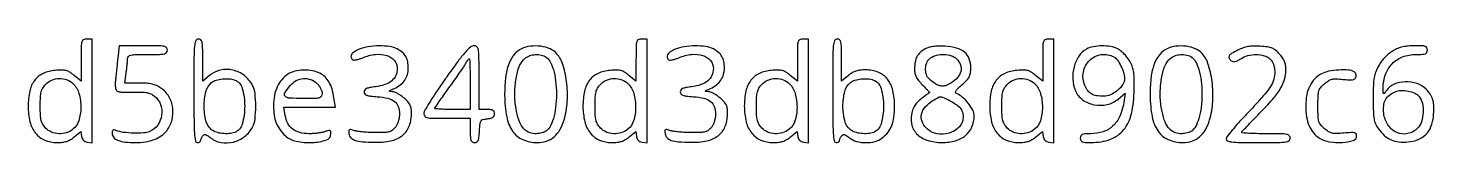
# Model space of a CAD drawing. Extents: x 13 to 1293, y 792 to 853.
# Drawn here: x 657 to 1293, y 806 to 853 of the extents above; entities that cross this region are included whole.
import ezdxf

# ---------------------------------------------------------------- set-up
doc = ezdxf.new("R2010")
doc.units = 0

msp = doc.modelspace()

# ---------------------------------------------------------------- linework, layer by layer
for points in [[(681, 843.411106), (681, 833.822213), (677.796197, 836.518036, 0.031199), (675.845237, 837.961923, 0.078827), (674.235735, 838.675712, 0.067427), (672.337203, 838.915128, 0.018385), (669.311694, 838.775942, 0.084357), (663.827332, 837.369397, 0.126625), (659.978137, 834.311833, 0.109535), (657.7321, 829.406781, 0.052851), (657, 822.5, 0.058915), (657.836788, 815.423052, 0.10895), (660.355863, 810.240403, 0.127556), (664.494526, 807.10996, 0.098779), (670.058133, 806, 0.026208), (672.542399, 806.130305, 0.052257), (674.46607, 806.538767, 0.057491), (676.142568, 807.304607, 0.039057), (677.850139, 808.527354), (680.853729, 811.054708), (681.176864, 808.777354, 0.069652), (681.462595, 807.783806, 0.09067), (681.996036, 807.004001, 0.09122), (682.768064, 806.466642, 0.071382), (683.75, 806.180449), (686, 805.860898), (686, 829.430449), (686, 853), (683.5, 853, 0.110619), (682.048421, 852.674878, 0.222326), (681.31518, 851.791111, 0.060475), (681.042738, 849.773759, 0.003358)], [(732, 829.5, 0.001812), (732.047797, 816.310229, 0.014125), (732.265957, 810.166667, 0.024114), (732.65338, 806.720815, 0.368039), (733.5, 806, 0.047959), (734.075172, 806.055296, 0.067078), (734.563873, 806.220312, 0.086226), (734.896279, 806.463503, 0.188882), (735.015313, 806.75, -0.073039), (735.079271, 807.131199, -0.021269), (735.286496, 807.690915, -0.020887), (735.576597, 808.308913, -0.020949), (735.916987, 808.899923, -0.10588), (736.50308, 809.49784, -0.199778), (737.155319, 809.623311, -0.099142), (738.042767, 809.246056, -0.016732), (739.536533, 808.149923, 0.124006), (744.328503, 806.011313, 0.106667), (749.854864, 806.229816, 0.103042), (754.951996, 808.738744, 0.108114), (758.51998, 813.038636, 0.090843), (759.645285, 816.727857, 0.028726), (759.977178, 822.5, 0.028726), (759.645285, 828.272143, 0.090843), (758.51998, 831.961364, 0.10835), (754.834399, 836.39875, 0.109648), (749.645353, 838.863282, 0.112621), (744.014552, 838.867142, 0.119538), (739.076725, 836.411106), (736, 833.822213), (736, 843.411106, 0.004092), (735.952049, 849.270698, 0.04735), (735.697856, 851.551388, 0.163547), (735.088073, 852.59248, 0.181123), (734, 853, 0.30734), (732.836465, 852.210196, 0.073428), (732.271277, 849.8125, 0.019955), (732.038556, 844.644071, 0.001273)], [(932, 843.411106), (932, 833.822213), (928.796197, 836.518036, 0.031199), (926.845237, 837.961923, 0.078827), (925.235735, 838.675712, 0.067427), (923.337203, 838.915128, 0.018385), (920.311694, 838.775942, 0.084357), (914.827332, 837.369397, 0.126625), (910.978137, 834.311833, 0.109535), (908.7321, 829.406781, 0.052851), (908, 822.5, 0.058915), (908.836788, 815.423052, 0.10895), (911.355863, 810.240403, 0.127556), (915.494526, 807.10996, 0.098779), (921.058133, 806, 0.026208), (923.542399, 806.130305, 0.052257), (925.46607, 806.538767, 0.057491), (927.142568, 807.304607, 0.039057), (928.850139, 808.527354), (931.853729, 811.054708), (932.176864, 808.777354, 0.069652), (932.462595, 807.783806, 0.09067), (932.996036, 807.004001, 0.09122), (933.768064, 806.466642, 0.071382), (934.75, 806.180449), (937, 805.860898), (937, 829.430449), (937, 853), (934.5, 853, 0.110619), (933.048421, 852.674878, 0.222326), (932.31518, 851.791111, 0.060475), (932.042738, 849.773759, 0.003358)], [(1005, 843.411106), (1005, 833.822213), (1001.796197, 836.518036, 0.031199), (999.845237, 837.961923, 0.078827), (998.235735, 838.675712, 0.067427), (996.337203, 838.915128, 0.018385), (993.311694, 838.775942, 0.084357), (987.827332, 837.369397, 0.126625), (983.978137, 834.311833, 0.109535), (981.7321, 829.406781, 0.052851), (981, 822.5, 0.058915), (981.836788, 815.423052, 0.10895), (984.355863, 810.240403, 0.127556), (988.494526, 807.10996, 0.098779), (994.058133, 806, 0.026208), (996.542399, 806.130305, 0.052257), (998.46607, 806.538767, 0.057491), (1000.142568, 807.304607, 0.039057), (1001.850139, 808.527354), (1004.853729, 811.054708), (1005.176864, 808.777354, 0.069652), (1005.462595, 807.783806, 0.09067), (1005.996036, 807.004001, 0.09122), (1006.768064, 806.466642, 0.071382), (1007.75, 806.180449), (1010, 805.860898), (1010, 829.430449), (1010, 853), (1007.5, 853, 0.110619), (1006.048421, 852.674878, 0.222326), (1005.31518, 851.791111, 0.060475), (1005.042738, 849.773759, 0.003358)], [(1021, 829.5, 0.001812), (1021.047797, 816.310229, 0.014125), (1021.265957, 810.166667, 0.024114), (1021.65338, 806.720815, 0.368039), (1022.5, 806, 0.047959), (1023.075172, 806.055296, 0.067078), (1023.563873, 806.220312, 0.086226), (1023.896279, 806.463503, 0.188882), (1024.015313, 806.75, -0.073039), (1024.079271, 807.131199, -0.021269), (1024.286496, 807.690915, -0.020887), (1024.576597, 808.308913, -0.020949), (1024.916987, 808.899923, -0.10588), (1025.50308, 809.49784, -0.199778), (1026.155319, 809.623311, -0.099142), (1027.042767, 809.246056, -0.016732), (1028.536533, 808.149923, 0.100332), (1031.794955, 806.508991, 0.065688), (1035.975446, 805.939731, 0.06584), (1040.148763, 806.474054, 0.102276), (1043.385121, 808.088296, 0.06089), (1046.003643, 810.721251, 0.072503), (1047.731464, 813.76525, 0.061852), (1048.692305, 817.560372, 0.031115), (1049, 822.5, 0.056564), (1048.184557, 829.685107, 0.111322), (1045.708397, 834.840795, 0.131066), (1041.58595, 837.914453, 0.095294), (1035.941867, 839, 0.026337), (1033.440871, 838.868171, 0.053217), (1031.514314, 838.454202, 0.057981), (1029.826041, 837.672097, 0.03748), (1028.076725, 836.411106), (1025, 833.822213), (1025, 843.411106, 0.004092), (1024.952049, 849.270698, 0.04735), (1024.697856, 851.551388, 0.163547), (1024.088073, 852.59248, 0.181123), (1023, 853, 0.30734), (1021.836465, 852.210196, 0.073428), (1021.271277, 849.8125, 0.019955), (1021.038556, 844.644071, 0.001273)], [(1116, 843.411106), (1116, 833.822213), (1112.796197, 836.518036, 0.031199), (1110.845237, 837.961923, 0.078827), (1109.235735, 838.675712, 0.067427), (1107.337203, 838.915128, 0.018385), (1104.311694, 838.775942, 0.084357), (1098.827332, 837.369397, 0.126625), (1094.978137, 834.311833, 0.109535), (1092.7321, 829.406781, 0.052851), (1092, 822.5, 0.058915), (1092.836788, 815.423052, 0.10895), (1095.355863, 810.240403, 0.127556), (1099.494526, 807.10996, 0.098779), (1105.058133, 806, 0.026208), (1107.542399, 806.130305, 0.052257), (1109.46607, 806.538767, 0.057491), (1111.142568, 807.304607, 0.039057), (1112.850139, 808.527354), (1115.853729, 811.054708), (1116.176864, 808.777354, 0.069652), (1116.462595, 807.783806, 0.09067), (1116.996036, 807.004001, 0.09122), (1117.768064, 806.466642, 0.071382), (1118.75, 806.180449), (1121, 805.860898), (1121, 829.430449), (1121, 853), (1118.5, 853, 0.110619), (1117.048421, 852.674878, 0.222326), (1116.31518, 851.791111, 0.060475), (1116.042738, 849.773759, 0.003358)], [(697.549362, 844.25, -0.000249), (697.288672, 841.741051, -0.000182), (696.996594, 838.953406, -0.000184), (696.717788, 836.311075, -0.000405), (696.5025, 834.293508, 0.022339), (696.387623, 832.456264, 0.043036), (696.488093, 830.986342, 0.056635), (696.782031, 829.913475, 0.159774), (697.275094, 829.325029, 0.111922), (698.091769, 829.042027, 0.012677), (700.053918, 828.874229, 0.01484), (702.430458, 828.802245, 0.011555), (705.01484, 828.860417, -0.013119), (708.524251, 828.928434, -0.045744), (710.776977, 828.706317, -0.065631), (712.493292, 828.136061, -0.053717), (714.13373, 827.109448, -0.139815), (716.856585, 823.346998, -0.11938), (717.400505, 818.466335, -0.120461), (715.652581, 813.911433, -0.143961), (712.087093, 811.036075, -0.079521), (709.131343, 810.331551, -0.026788), (704.688177, 810.23503, -0.027284), (700.144164, 810.628603, -0.058641), (696.75, 811.524626, 0.056318), (695.89554, 811.754432, 0.213025), (695.374388, 811.610445, 0.182081), (695.082258, 811.101697, 0.040278), (695, 810.082238, 0.19103), (695.704727, 808.305007, 0.112489), (697.628072, 807.01238, 0.067013), (700.887964, 806.235769, 0.025017), (705.597218, 806, 0.036823), (710.168844, 806.337142, 0.054091), (714.064579, 807.353925, 0.061637), (717.252665, 809.040104, 0.073799), (719.719177, 811.370121, 0.104612), (722.104495, 816.208259, 0.096312), (722.423753, 821.749285, 0.098161), (720.651746, 826.919707, 0.113634), (717.102117, 830.713443, 0.040533), (715.092209, 831.841158, 0.050791), (713.070358, 832.530965, 0.04077), (710.622389, 832.890437, 0.016079), (707.216193, 833), (700.728152, 833), (701.364076, 837.639571, 0.004812), (701.607514, 839.552282, 0.004862), (701.813197, 841.462769, 0.004744), (701.960311, 843.129523, 0.019639), (702, 844.139571, -0.198137), (702.408261, 845.129376, -0.147184), (703.459399, 845.698321, -0.046193), (705.69868, 845.949095, -0.004801), (711, 846, 0.004487), (716.467166, 846.049067, 0.050222), (718.625, 846.305556, 0.168559), (719.613791, 846.915397, 0.17273), (720, 848, 0.199182), (719.545538, 849.095562, 0.151992), (718.383995, 849.704246, 0.041879), (715.824352, 849.954098, 0.003399), (709.071956, 850), (698.143913, 850)], [(806.75, 848.341518, 0.045754), (804.52226, 847.168598, 0.114429), (803.254427, 845.852855, 0.209345), (803.096686, 844.610156, 0.184748), (803.893766, 843.565656, 0.16564), (804.450226, 843.438136, 0.026144), (805.574885, 843.614214, 0.026613), (806.927651, 843.975225, 0.020446), (808.361647, 844.506639, -0.06918), (814.109059, 846.021053, -0.10602), (819.219055, 845.550877, -0.143423), (822.680509, 843.243714, -0.176289), (824, 839.61761, -0.104466), (823.340381, 836.494958, -0.114203), (821.483105, 834.020001, -0.094071), (818.397245, 832.285745, -0.051679), (814.154929, 831.331943, 0.014614), (811.563034, 830.94787, 0.062973), (810.078123, 830.485087, 0.125176), (809.291225, 829.852708, 0.162607), (809, 828.9809, 0.174781), (809.319279, 828.095433, 0.133117), (810.168378, 827.49693, 0.058528), (811.82853, 827.104038, 0.010814), (814.962526, 826.809092, -0.03828), (819.748751, 826.091938, -0.110107), (822.762576, 824.656173, -0.143367), (824.423899, 822.339342, -0.084524), (825, 818.955796, -0.040541), (824.865439, 817.298964, -0.035432), (824.464049, 815.60687, -0.03669), (823.85304, 814.064093, -0.057542), (823.089552, 812.860784, -0.063794), (821.772511, 811.601385, -0.093357), (820.331595, 810.906339, -0.055448), (818.226445, 810.582829, -0.010516), (814.339552, 810.502479, -0.011392), (811.51297, 810.567913, -0.011196), (808.675866, 810.762045, -0.011136), (806.198286, 811.043163, -0.041226), (804.663394, 811.382624, 0.015301), (802.965106, 811.851663, 0.194364), (802.32249, 811.757776, 0.273316), (802.049754, 811.268101, 0.029384), (802.163394, 809.921139, 0.159998), (803.040851, 808.151109, 0.119869), (804.902688, 806.997625, 0.060975), (808.200196, 806.348852, 0.014193), (813.848871, 806.09968, 0.054165), (821.050376, 806.767909, 0.112372), (826.166144, 809.080481, 0.133442), (829.237007, 813.060867, 0.092995), (830.405575, 818.643407, 0.026235), (830.324846, 821.19977, 0.079919), (829.90724, 822.880553, 0.081636), (828.989172, 824.325752, 0.028168), (827.234223, 826.081497, 0.029151), (825.81975, 827.204465, 0.028351), (824.271466, 828.166652, 0.029557), (822.815991, 828.852326, 0.086381), (821.734223, 829.081574, -0.020013), (820.576522, 829.17033, -0.553563), (820.468692, 829.39754, -0.143377), (820.854165, 829.734227, -0.00507), (822.673417, 830.553193, 0.061536), (825.38081, 832.160558, 0.078028), (827.374299, 834.273279, 0.08033), (828.584902, 836.842659, 0.070115), (829, 839.788248, 0.047897), (828.71428, 842.764034, 0.082279), (827.848994, 845.093692, 0.086231), (826.313506, 846.94712, 0.057477), (824.020016, 848.48965, 0.084918), (820.591252, 849.57974, 0.036758), (815.796933, 849.891359, 0.036499), (810.819115, 849.484547, 0.059739)], [(846.214558, 835.609567, 0.006439), (842.30098, 829.942829, 0.009302), (839.000526, 824.826639, 0.005569), (836.37114, 820.471646, 0.133801), (836, 819.109567, 0.174775), (836.421256, 817.941243, 0.171763), (837.494331, 817.300228, 0.046187), (839.892849, 817.045116, 0.003414), (846.5, 817), (857, 817), (857, 811.5, 0.009966), (857.061926, 808.39338, 0.075265), (857.338534, 806.955946, 0.184445), (857.930739, 806.26015, 0.125874), (858.94774, 806, 0.126897), (859.958802, 806.2608, 0.166775), (860.593761, 806.962654, 0.075035), (860.963657, 808.38105, 0.011952), (861.19774, 811.25, -0.010613), (861.460736, 814.583324, -0.117611), (861.895904, 815.836971, -0.191512), (862.779578, 816.473318, -0.037402), (864.75, 816.813358, 0.029992), (866.325764, 817.061331, 0.097682), (867.290008, 817.481338, 0.143886), (867.81387, 818.129892, 0.098727), (868, 819.063358, 0.094654), (867.816881, 820.021997, 0.173694), (867.298187, 820.611668, 0.103967), (866.301723, 820.917951, 0.022758), (864.5, 821), (861, 821), (861, 835.5, 0.002017), (860.961193, 845.12205, 0.037083), (860.710596, 848.163874, 0.165244), (860.019298, 849.479317, 0.192167), (858.714558, 850, 0.183733), (857.114346, 849.391434, 0.032201), (854.808357, 847.058509, 0.020141), (851.532264, 842.96502, 0.004344)], [(879.365039, 848.140326, 0.103195), (876.303674, 845.189988, 0.070615), (874.165561, 840.843994, 0.054113), (872.926692, 834.976611, 0.027275), (872.582742, 827.411233, 0.042296), (873.499496, 817.650178, 0.10699), (876.204462, 811.094911, 0.141934), (880.809089, 807.338564, 0.100916), (887.373615, 806, 0.07888), (891.520971, 806.65838, 0.097269), (894.934249, 808.56223, 0.089099), (897.582892, 811.769145, 0.056044), (899.483547, 816.25655, 0.058371), (900.933436, 824.599716, 0.045929), (900.599885, 833.774545, 0.047895), (898.741419, 841.937733, 0.124904), (895.525755, 846.975804, 0.108343), (892.261333, 848.925255, 0.062723), (887.759164, 849.824853, 0.061989), (883.101251, 849.582963, 0.096691)], [(890.945489, 845.029173, -0.145136), (893.018959, 842.979382, -0.053639), (894.618924, 839.149352, -0.043923), (895.658486, 834.040532, -0.028246), (896, 828, -0.028246), (895.658486, 821.959468, -0.043923), (894.618924, 816.850648, -0.053639), (893.018959, 813.020618, -0.145136), (890.945489, 810.970827, -0.049318), (890.045601, 810.597932, -0.022708), (888.81499, 810.28518, -0.022231), (887.480016, 810.071099, -0.028646), (886.240055, 810, -0.121514), (883.236908, 810.740787, -0.111764), (880.813976, 812.807779, -0.081375), (878.982423, 816.330053, -0.036885), (877.726043, 821.389862, -0.041004), (877.159696, 827.832236, -0.039161), (877.635829, 834.382608, -0.04166), (878.985865, 840.043447, -0.109637), (881.10347, 843.610138, -0.090697), (883.15048, 845.120614, -0.078061), (885.709445, 845.909395, -0.076667), (888.430372, 845.882621, -0.082316)], [(949.75, 848.341518, 0.045754), (947.52226, 847.168598, 0.114429), (946.254427, 845.852855, 0.209345), (946.096686, 844.610156, 0.184748), (946.893766, 843.565656, 0.16564), (947.450226, 843.438136, 0.026144), (948.574885, 843.614214, 0.026613), (949.927651, 843.975225, 0.020446), (951.361647, 844.506639, -0.06918), (957.109059, 846.021053, -0.10602), (962.219055, 845.550877, -0.143423), (965.680509, 843.243714, -0.176289), (967, 839.61761, -0.104466), (966.340381, 836.494958, -0.114203), (964.483105, 834.020001, -0.094071), (961.397245, 832.285745, -0.051679), (957.154929, 831.331943, 0.014614), (954.563034, 830.94787, 0.062973), (953.078123, 830.485087, 0.125176), (952.291225, 829.852708, 0.162607), (952, 828.9809, 0.174781), (952.319279, 828.095433, 0.133117), (953.168378, 827.49693, 0.058528), (954.82853, 827.104038, 0.010814), (957.962526, 826.809092, -0.03828), (962.748751, 826.091938, -0.110107), (965.762576, 824.656173, -0.143367), (967.423899, 822.339342, -0.084524), (968, 818.955796, -0.040541), (967.865439, 817.298964, -0.035432), (967.464049, 815.60687, -0.03669), (966.85304, 814.064093, -0.057542), (966.089552, 812.860784, -0.063794), (964.772511, 811.601385, -0.093357), (963.331595, 810.906339, -0.055448), (961.226445, 810.582829, -0.010516), (957.339552, 810.502479, -0.011392), (954.51297, 810.567913, -0.011196), (951.675866, 810.762045, -0.011136), (949.198286, 811.043163, -0.041226), (947.663394, 811.382624, 0.015301), (945.965106, 811.851663, 0.194364), (945.32249, 811.757776, 0.273316), (945.049754, 811.268101, 0.029384), (945.163394, 809.921139, 0.159998), (946.040851, 808.151109, 0.119869), (947.902688, 806.997625, 0.060975), (951.200196, 806.348852, 0.014193), (956.848871, 806.09968, 0.054165), (964.050376, 806.767909, 0.112372), (969.166144, 809.080481, 0.133442), (972.237007, 813.060867, 0.092995), (973.405575, 818.643407, 0.026235), (973.324846, 821.19977, 0.079919), (972.90724, 822.880553, 0.081636), (971.989172, 824.325752, 0.028168), (970.234223, 826.081497, 0.029151), (968.81975, 827.204465, 0.028351), (967.271466, 828.166652, 0.029557), (965.815991, 828.852326, 0.086381), (964.734223, 829.081574, -0.020013), (963.576522, 829.17033, -0.553563), (963.468692, 829.39754, -0.143377), (963.854165, 829.734227, -0.00507), (965.673417, 830.553193, 0.061536), (968.38081, 832.160558, 0.078028), (970.374299, 834.273279, 0.08033), (971.584902, 836.842659, 0.070115), (972, 839.788248, 0.047897), (971.71428, 842.764034, 0.082279), (970.848994, 845.093692, 0.086231), (969.313506, 846.94712, 0.057477), (967.020016, 848.48965, 0.084918), (963.591252, 849.57974, 0.036758), (958.796933, 849.891359, 0.036499), (953.819115, 849.484547, 0.059739)], [(1062.775141, 848.497365, 0.057923), (1060.555096, 846.883083, 0.085209), (1059.086535, 844.976582, 0.078877), (1058.267422, 842.576775, 0.0429), (1058, 839.465741, 0.046058), (1058.183056, 837.482725, 0.068146), (1058.73194, 835.827429, 0.057991), (1059.780375, 834.199314, 0.024363), (1061.533333, 832.266667, -0.00629), (1062.867975, 830.898015, -0.01067), (1063.945521, 829.715289, -0.004598), (1064.806847, 828.709871, -0.44598), (1064.783333, 828.542829, 0.012033), (1061.196259, 826.003557, 0.044592), (1059.131248, 824.158532, 0.064809), (1057.843966, 822.366918, 0.050669), (1056.927304, 820.151699, 0.118207), (1056.617438, 814.601749, 0.147294), (1058.955348, 810.022328, 0.126378), (1063.789762, 807.025931, 0.076004), (1070.5, 806, 0.067032), (1076.536103, 806.812878, 0.10682), (1081.136217, 809.211028, 0.120054), (1083.988709, 813.054739, 0.100202), (1085, 818.05034, 0.121333), (1084.35439, 820.671665, 0.046054), (1082.291009, 823.855576, 0.046026), (1079.613034, 826.678559, 0.095197), (1077, 828.209385, -0.263365), (1076.585154, 828.68656, -0.190281), (1076.710874, 829.395697, -0.062433), (1077.598011, 830.501232, -0.012197), (1079.477273, 832.236095, 0.020351), (1081.636149, 834.295283, 0.072077), (1082.752613, 835.844608, 0.084932), (1083.287289, 837.507672, 0.035416), (1083.454545, 839.865996, 0.086262), (1082.728522, 844.042948, 0.13223), (1080.644781, 847.042634, 0.111971), (1077.041412, 848.90816, 0.051177), (1071.776343, 849.717059, 0.016704), (1068.807522, 849.76686, 0.029521), (1066.364897, 849.581703, 0.03598), (1064.369289, 849.163418, 0.05868)], [(1077, 844, -0.108285), (1078.757006, 841.256832, -0.14648), (1078.941489, 838.334699, -0.126813), (1077.456196, 835.482572, -0.071325), (1074.440991, 832.96353, -0.060512), (1071.954262, 831.814932, -0.12501), (1069.831817, 831.680843, -0.101592), (1067.616015, 832.586808, -0.031679), (1064.75, 834.783487, -0.135857), (1063.372302, 836.870565, -0.090814), (1062.992617, 839.724648, -0.091066), (1063.648817, 842.520808, -0.137773), (1065.222506, 844.443296, -0.097419), (1067.963474, 845.656789, -0.065138), (1071.389668, 845.974515, -0.066738), (1074.678052, 845.406998, -0.120889)], [(1135.762571, 848.434612, 0.124929), (1132.373059, 845.304003, 0.08043), (1130.200172, 840.385567, 0.075798), (1129.608152, 834.723419, 0.087736), (1130.801439, 829.440571, 0.140151), (1134.03385, 825.407683, 0.107011), (1139.260621, 823.17664, 0.102996), (1145.116503, 823.264731, 0.120375), (1150.087378, 825.726978), (1153.328207, 828.453955), (1152.6355, 824.122005, -0.061285), (1150.855702, 817.955376, -0.102468), (1147.785088, 813.539675, -0.110394), (1143.396794, 810.914846, -0.07976), (1137.75, 810.003738, 0.01268), (1135.106672, 809.934611, 0.087141), (1133.844217, 809.645204, 0.188929), (1133.224446, 809.041042, 0.106574), (1133, 808, 0.110969), (1133.235175, 806.953403, 0.189839), (1133.879015, 806.349362, 0.083342), (1135.201566, 806.064697, 0.011427), (1138.032119, 806, 0.085699), (1146.611864, 807.481424, 0.138395), (1152.615915, 811.740644, 0.116527), (1156.155491, 819.129406, 0.050849), (1157.390553, 830, 0.007732), (1157.369128, 835.434059, 0.036905), (1157.080541, 838.522097, 0.057533), (1156.408205, 840.843601, 0.039872), (1155.153457, 843.274244, 0.031612), (1154.045908, 844.827456, 0.024505), (1152.657908, 846.373308, 0.025066), (1151.21443, 847.691407, 0.053214), (1149.953117, 848.524244, 0.076966), (1146.814542, 849.576959, 0.044105), (1142.825251, 849.904161, 0.044159), (1138.851412, 849.527206, 0.078738)], [(1148.1504, 844.919509, -0.116336), (1149.790528, 843.472194, -0.04082), (1151.401666, 840.750842, -0.04087), (1152.606048, 837.657187, -0.072517), (1153, 834.955196, -0.147336), (1152.202557, 832.307745, -0.072113), (1149.832957, 829.655172, -0.069308), (1146.669042, 827.674588, -0.105619), (1143.511182, 827, -0.041602), (1140.334475, 827.264775, -0.090544), (1138.042207, 828.093497, -0.101279), (1136.350054, 829.605931, -0.061792), (1135.022733, 831.945118, -0.14536), (1134.388236, 838.023952, -0.152817), (1137.202656, 843.326171, -0.160045), (1142.416881, 845.92339, -0.160386)], [(1171.365039, 848.140326, 0.103195), (1168.303674, 845.189988, 0.070615), (1166.165561, 840.843994, 0.054113), (1164.926692, 834.976611, 0.027275), (1164.582742, 827.411233, 0.042296), (1165.499496, 817.650178, 0.10699), (1168.204462, 811.094911, 0.141934), (1172.809089, 807.338564, 0.100916), (1179.373615, 806, 0.07888), (1183.520971, 806.65838, 0.097269), (1186.934249, 808.56223, 0.089099), (1189.582892, 811.769145, 0.056044), (1191.483547, 816.25655, 0.058371), (1192.933436, 824.599716, 0.045929), (1192.599885, 833.774545, 0.047895), (1190.741419, 841.937733, 0.124904), (1187.525755, 846.975804, 0.108343), (1184.261333, 848.925255, 0.062723), (1179.759164, 849.824853, 0.061989), (1175.101251, 849.582963, 0.096691)], [(1182.945489, 845.029173, -0.145136), (1185.018959, 842.979382, -0.053639), (1186.618924, 839.149352, -0.043923), (1187.658486, 834.040532, -0.028246), (1188, 828, -0.028246), (1187.658486, 821.959468, -0.043923), (1186.618924, 816.850648, -0.053639), (1185.018959, 813.020618, -0.145136), (1182.945489, 810.970827, -0.049318), (1182.045601, 810.597932, -0.022708), (1180.81499, 810.28518, -0.022231), (1179.480016, 810.071099, -0.028646), (1178.240055, 810, -0.121514), (1175.236908, 810.740787, -0.111764), (1172.813976, 812.807779, -0.081375), (1170.982423, 816.330053, -0.036885), (1169.726043, 821.389862, -0.041004), (1169.159696, 827.832236, -0.039161), (1169.635829, 834.382608, -0.04166), (1170.985865, 840.043447, -0.109637), (1173.10347, 843.610138, -0.090697), (1175.15048, 845.120614, -0.078061), (1177.709445, 845.909395, -0.076667), (1180.430372, 845.882621, -0.082316)], [(1204.25, 847.951196, 0.014959), (1201.36731, 846.375748, 0.122469), (1200.303214, 845.336037, 0.278336), (1200.292998, 844.347455, 0.086584), (1201.296451, 843.16893, 0.116643), (1202.073794, 842.783324, 0.108014), (1202.964963, 842.771685, 0.07098), (1204.073816, 843.168745, 0.024311), (1205.546451, 844.039896, -0.081151), (1208.80512, 845.49847, -0.06631), (1212.598527, 845.98084, -0.069699), (1216.180852, 845.457304, -0.116963), (1218.811439, 843.961045, -0.120819), (1220.37877, 841.570353, -0.079385), (1220.975303, 838.317844, -0.072292), (1220.53848, 834.73671, -0.070585), (1219.099907, 831.39626, -0.03665), (1217.855221, 829.655919, -0.005596), (1215.08905, 826.406987, -0.006234), (1211.72785, 822.64333, -0.005368), (1208.103645, 818.769942, 0.007934), (1204.615568, 815.003473, 0.011577), (1201.674196, 811.567664, 0.007194), (1199.340973, 808.62553, 0.16551), (1199, 807.623682, 0.308115), (1199.597541, 806.746064, 0.066032), (1201.48258, 806.277995, 0.024952), (1205.199633, 806.048662, 0.002931), (1213.5, 806, 0.002322), (1222.635485, 806.042421, 0.031956), (1225.9375, 806.284483, 0.123223), (1227.431338, 806.885087, 0.240299), (1228, 808, 0.200111), (1227.543078, 809.095955, 0.151374), (1226.375, 809.704545, 0.041619), (1223.800382, 809.954193, 0.003368), (1217, 810, -0.004808), (1212.782145, 810.04056, -0.008005), (1209.23125, 810.165749, -0.002556), (1206.214682, 810.335951, -0.396321), (1206, 810.564253, -0.187812), (1206.146404, 810.940267, -0.001487), (1208.374136, 813.352897, -0.00513), (1210.98407, 816.10545, -0.003243), (1214.082167, 819.265152, 0.015546), (1219.920694, 825.520459, 0.043861), (1223.450865, 830.339923, 0.06228), (1225.352361, 834.596414, 0.074067), (1226, 838.944385, 0.037097), (1225.844657, 841.035233, 0.057068), (1225.374598, 842.785774, 0.055459), (1224.509021, 844.419756, 0.032826), (1223.14865, 846.159661, 0.034785), (1221.369456, 847.891956, 0.078906), (1219.768157, 848.862771, 0.063945), (1217.740368, 849.401799, 0.016931), (1214.39865, 849.731136, 0.019376), (1211.272156, 849.811284, 0.040147), (1208.842415, 849.583759, 0.04442), (1206.641132, 848.992501, 0.029775)], [(1274.502836, 847.703325, 0.041068), (1272.690139, 846.470109, 0.030899), (1270.910885, 844.841358, 0.030255), (1269.303038, 842.960343, 0.034094), (1268.002836, 840.969776, 0.033338), (1266.64254, 838.108557, 0.05292), (1265.916015, 835.497673, 0.034456), (1265.584892, 832.086836, 0.006973), (1265.5, 826, 0.00613), (1265.574914, 819.889799, 0.035785), (1265.883189, 816.690438, 0.063344), (1266.563562, 814.444246, 0.049774), (1267.828838, 812.234911, 0.056272), (1270.527704, 809.231206, 0.076951), (1273.579248, 807.26328, 0.075889), (1277.116591, 806.293083, 0.053048), (1281.258507, 806.250817, 0.071831), (1285.851831, 807.371034, 0.102135), (1289.342155, 809.688794, 0.101521), (1291.643303, 813.211139, 0.070252), (1292.759884, 817.852868, 0.02525), (1292.955417, 822.165874, 0.063332), (1292.542686, 825.282099, 0.07735), (1291.434852, 827.81321, 0.054664), (1289.489395, 830.237878, 0.11637), (1285.342269, 832.801663, 0.088189), (1280.032629, 833.582859, 0.091705), (1274.966366, 832.488494, 0.141978), (1271.503101, 829.700965, -0.007812), (1270.498646, 828.313551, -0.405542), (1270.199811, 828.265943, -0.239753), (1270.018254, 828.608296, -0.004247), (1270, 830.757257, -0.084339), (1271.051542, 836.946946, -0.109534), (1274.073562, 841.823775, -0.111182), (1278.83324, 844.917644, -0.088967), (1284.868034, 846, 0.011039), (1287.764598, 846.06396, 0.082046), (1289.108504, 846.347429, 0.189945), (1289.760966, 846.951646, 0.11256), (1290, 848, 0.122191), (1289.737601, 849.057695, 0.190314), (1289.033306, 849.660993, 0.074871), (1287.559947, 849.933241, 0.00903), (1284.25, 849.98355, 0.022431), (1281.371835, 849.846115, 0.034323), (1278.90696, 849.445334, 0.03724), (1276.674556, 848.744362, 0.034166)], [(857, 832.5), (857, 821), (849, 821, -0.006272), (845.932522, 821.038478, -0.010428), (843.35, 821.157207, -0.0043), (841.198029, 821.319769, -0.38982), (841, 821.535172, -0.150474), (841.115488, 821.910229, -0.001245), (842.868497, 824.473118, -0.004294), (844.922669, 827.406051, -0.002734), (847.36084, 830.785172, 0.003206), (849.882409, 834.286843, 0.003897), (852.198146, 837.600957, 0.003294), (854.10524, 840.415619, 0.026976), (854.896023, 841.75, -0.015157), (855.379719, 842.612001, -0.021991), (855.861944, 843.339062, -0.018653), (856.294666, 843.888734, -0.2201), (856.535184, 844, -0.400577), (856.723977, 843.819839, -0.001596), (856.86346, 840.621875, -0.006311), (856.966592, 836.909618, -0.003788)], [(677.430447, 832.660462, -0.129046), (680.007421, 828.249382, -0.069973), (680.841863, 821.980614, -0.071332), (679.921428, 815.882493, -0.154218), (677.277914, 812.003967, -0.091408), (674.271116, 810.422482, -0.087356), (670.848673, 809.983293, -0.089656), (667.557879, 810.738119, -0.103441), (664.924314, 812.580564, -0.051417), (663.632518, 814.274748, -0.077405), (662.920492, 815.986446, -0.049525), (662.586848, 818.341548, -0.010441), (662.5, 822.5, -0.010441), (662.586848, 826.658452, -0.049525), (662.920492, 829.013554, -0.077405), (663.632518, 830.725252, -0.051417), (664.924314, 832.419436, -0.104732), (667.712924, 834.359762, -0.095269), (671.146382, 835.088834, -0.095584), (674.595773, 834.49204, -0.10627)], [(750.455198, 834.378819, -0.238303), (753.876431, 830.605571, -0.067258), (754.971721, 822.5, -0.067258), (753.876431, 814.394429, -0.238303), (750.455198, 810.621181, -0.071983), (747.908604, 810.044517, -0.047448), (744.901176, 810.092195, -0.048294), (742.056118, 810.690241, -0.094519), (740.022675, 811.780555, -0.162512), (737.45828, 815.799648, -0.061425), (736.630035, 822.497866, -0.061429), (737.453793, 829.195814, -0.162678), (740.015589, 833.213706, -0.094304), (742.052614, 834.307063, -0.048391), (744.898598, 834.907271, -0.047542), (747.906626, 834.955805, -0.072006)], [(774.551396, 837.04314, 0.071163), (771.732423, 834.546197, 0.069553), (769.70066, 831.340731, 0.062469), (768.474315, 827.394116, 0.042343), (768.041916, 822.70034, 0.034644), (768.310813, 818.371213, 0.061326), (769.207797, 814.913124, 0.06542), (770.865906, 811.927462, 0.045471), (773.437292, 809.045336, 0.139448), (778.270556, 806.563823, 0.060376), (785.544703, 806.005422, 0.066515), (791.956524, 807.151161, 0.326164), (794, 809.950498, 0.046653), (793.901438, 811.00453, 0.256473), (793.551269, 811.430017, 0.167954), (792.881363, 811.461707, 0.01945), (791.4349, 810.975249, -0.042869), (790.11691, 810.599626, -0.015423), (788.190052, 810.286479, -0.015167), (786.046811, 810.071583, -0.017402), (783.990664, 810, -0.063906), (779.870031, 810.528824, -0.101237), (776.686917, 812.094268, -0.108108), (774.511744, 814.694797, -0.080999), (773.335397, 818.25), (772.738315, 822), (784.380975, 822), (796.023635, 822), (795.37274, 826.25, 0.033227), (794.481139, 830.267307, 0.057314), (793.151271, 833.418601, 0.06822), (791.345438, 835.793741, 0.076965), (789.032733, 837.483073, 0.07467), (785.632269, 838.640931, 0.052421), (781.593106, 838.941907, 0.053104), (777.651853, 838.400647, 0.085261)], [(787.685549, 832.825686, -0.046799), (788.571256, 831.822085, -0.038647), (789.32013, 830.606906, -0.040183), (789.8339, 829.373601, -0.078761), (790, 828.325686, -0.118278), (789.684078, 827.00886, -0.211261), (788.836291, 826.318403, -0.062554), (786.93764, 826.046719, -0.004296), (781.5, 826, -0.011955), (775.225762, 826.150042, -0.18678), (773.297591, 827.004465, -0.351518), (773.127089, 828.5724, -0.032955), (775.588894, 831.923275, -0.094266), (778.296151, 834.12741, -0.105609), (781.517723, 835.070903, -0.107408), (784.800555, 834.609843, -0.100501)], [(928.430447, 832.660462, -0.129046), (931.007421, 828.249382, -0.069973), (931.841863, 821.980614, -0.071332), (930.921428, 815.882493, -0.154218), (928.277914, 812.003967, -0.091408), (925.271116, 810.422482, -0.087356), (921.848673, 809.983293, -0.089656), (918.557879, 810.738119, -0.103441), (915.924314, 812.580564, -0.051417), (914.632518, 814.274748, -0.077405), (913.920492, 815.986446, -0.049525), (913.586848, 818.341548, -0.010441), (913.5, 822.5, -0.010441), (913.586848, 826.658452, -0.049525), (913.920492, 829.013554, -0.077405), (914.632518, 830.725252, -0.051417), (915.924314, 832.419436, -0.104732), (918.712924, 834.359762, -0.095269), (922.146382, 835.088834, -0.095584), (925.595773, 834.49204, -0.10627)], [(1001.430447, 832.660462, -0.129046), (1004.007421, 828.249382, -0.069973), (1004.841863, 821.980614, -0.071332), (1003.921428, 815.882493, -0.154218), (1001.277914, 812.003967, -0.091408), (998.271116, 810.422482, -0.087356), (994.848673, 809.983293, -0.089656), (991.557879, 810.738119, -0.103441), (988.924314, 812.580564, -0.051417), (987.632518, 814.274748, -0.077405), (986.920492, 815.986446, -0.049525), (986.586848, 818.341548, -0.010441), (986.5, 822.5, -0.010441), (986.586848, 826.658452, -0.049525), (986.920492, 829.013554, -0.077405), (987.632518, 830.725252, -0.051417), (988.924314, 832.419436, -0.104732), (991.712924, 834.359762, -0.095269), (995.146382, 835.088834, -0.095584), (998.595773, 834.49204, -0.10627)], [(1039.455198, 834.378819, -0.238303), (1042.876431, 830.605571, -0.067258), (1043.971721, 822.5, -0.067258), (1042.876431, 814.394429, -0.238303), (1039.455198, 810.621181, -0.071983), (1036.908604, 810.044517, -0.047448), (1033.901176, 810.092195, -0.048294), (1031.056118, 810.690241, -0.094519), (1029.022675, 811.780555, -0.162512), (1026.45828, 815.799648, -0.061425), (1025.630035, 822.497866, -0.061429), (1026.453793, 829.195814, -0.162678), (1029.015589, 833.213706, -0.094304), (1031.052614, 834.307063, -0.048391), (1033.898598, 834.907271, -0.047542), (1036.906626, 834.955805, -0.072006)], [(1112.430447, 832.660462, -0.129046), (1115.007421, 828.249382, -0.069973), (1115.841863, 821.980614, -0.071332), (1114.921428, 815.882493, -0.154218), (1112.277914, 812.003967, -0.091408), (1109.271116, 810.422482, -0.087356), (1105.848673, 809.983293, -0.089656), (1102.557879, 810.738119, -0.103441), (1099.924314, 812.580564, -0.051417), (1098.632518, 814.274748, -0.077405), (1097.920492, 815.986446, -0.049525), (1097.586848, 818.341548, -0.010441), (1097.5, 822.5, -0.010441), (1097.586848, 826.658452, -0.049525), (1097.920492, 829.013554, -0.077405), (1098.632518, 830.725252, -0.051417), (1099.924314, 832.419436, -0.104732), (1102.712924, 834.359762, -0.095269), (1106.146382, 835.088834, -0.095584), (1109.595773, 834.49204, -0.10627)], [(1242.061664, 837.172735, 0.078283), (1238.982881, 834.839429, 0.077951), (1236.765245, 831.669482, 0.069001), (1235.440284, 827.631749, 0.044852), (1235, 822.733483, 0.037078), (1235.376549, 817.662686, 0.062608), (1236.525447, 813.564053, 0.074208), (1238.463906, 810.37734, 0.082347), (1241.189824, 808.025635, 0.094624), (1245.776606, 806.305322, 0.057394), (1251.58202, 805.982951, 0.064079), (1256.465763, 806.907889, 0.324644), (1258, 809.021804, 0.148368), (1257.723887, 809.931819, 0.194252), (1257.012354, 810.416411, 0.06827), (1255.525182, 810.53241, 0.007986), (1252.196515, 810.284103, -0.014302), (1248.823173, 810.075272, -0.064798), (1246.865617, 810.264153, -0.08546), (1245.293106, 810.921805, -0.035952), (1243.446515, 812.292347, -0.041948), (1241.754105, 814.014856, -0.103295), (1240.928577, 815.574265, -0.062013), (1240.578494, 817.783586, -0.008321), (1240.5, 822.5, -0.008321), (1240.578488, 827.21582, -0.061987), (1240.928486, 829.425324, -0.103276), (1241.753702, 830.984669, -0.041992), (1243.445011, 832.70636, -0.034685), (1245.264796, 834.064168, -0.08463), (1246.798592, 834.717761, -0.067788), (1248.662705, 834.902159, -0.01652), (1251.75187, 834.68616, 0.012086), (1254.526164, 834.467442, 0.054532), (1256.146735, 834.555773, 0.107343), (1257.125718, 834.943703, 0.154524), (1257.702576, 835.667309, 0.092926), (1257.822116, 836.320197, 0.079618), (1257.708465, 837.010684, 0.079474), (1257.384397, 837.63218, 0.092024), (1256.895717, 838.085612, 0.12518), (1254.323358, 838.924972, 0.031962), (1249.90561, 838.935754, 0.033385), (1245.346321, 838.347999, 0.074466)], [(1073.29966, 825.379411, -0.026229), (1076.598146, 823.485635, -0.074536), (1078.581535, 821.737536, -0.099821), (1079.636619, 819.808926, -0.075545), (1080, 817.417593, -0.192157), (1078.281913, 813.11213, -0.130738), (1073.735993, 810.316084, -0.119873), (1068.073838, 810.016749, -0.151035), (1063.454545, 812.454545, -0.10713), (1061.42657, 815.60491, -0.146468), (1061.199813, 818.952233, -0.128075), (1062.883714, 822.202617, -0.07275), (1066.313822, 825.049773, -0.006775), (1068.866593, 826.559245, -0.118881), (1069.783456, 826.826672, -0.122256), (1070.713165, 826.641931, -0.00732)], [(1286.25, 826.91963, -0.119037), (1287.744566, 823.811703, -0.065079), (1288.089939, 819.573326, -0.065115), (1287.334599, 815.391925, -0.119726), (1285.545455, 812.454545, -0.145539), (1281.069339, 810.030409, -0.158554), (1276.162194, 810.558432, -0.14446), (1272.178249, 813.973171, -0.116271), (1270.268808, 819.307498, -0.054216), (1270.255411, 822.729234, -0.096844), (1271.077161, 825.409472, -0.102341), (1272.806857, 827.485877, -0.066096), (1275.5, 829.101208, -0.095593), (1278.120355, 829.680742, -0.05688), (1281.315046, 829.403447, -0.057645), (1284.294348, 828.431384, -0.114256)]]:
    msp.add_lwpolyline(points, format="xyb", close=True)

doc.saveas('drawing.dxf')
